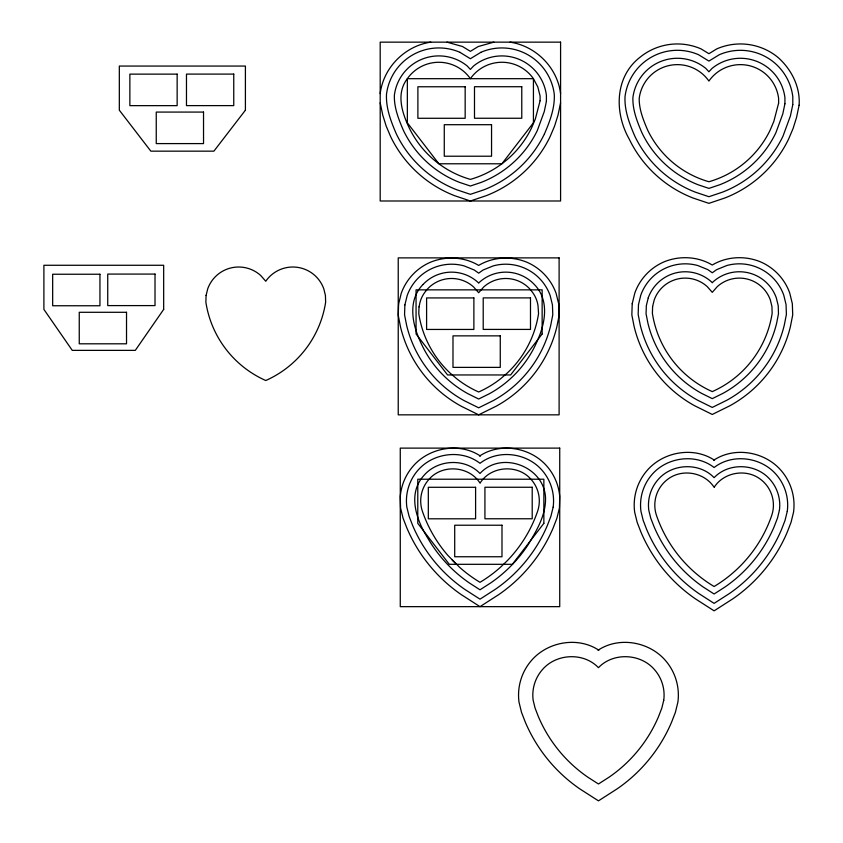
<?xml version="1.0" encoding="UTF-8"?>
<svg xmlns="http://www.w3.org/2000/svg" width="843" height="843" viewBox="0 0 843 843"><rect width="100%" height="100%" fill="white"/><g stroke="black" fill="none" stroke-linecap="round" stroke-linejoin="round"><path stroke-width="1.26" d="M560.584 102.878L558.003 115.164L554.589 126.071L550.142 136.587A118.357 118.357 0 0 1 486.158 195.692L470.383 200.992L454.619 195.692A118.357 118.357 0 0 1 390.625 136.587L386.178 126.071L382.775 115.164L380.193 102.878M648.256 297.8L646.339 305.64L646.065 313.775L647.909 323.143A109.021 109.021 0 0 0 701.566 393.344L712.272 398.644L722.988 393.344A109.021 109.021 0 0 0 776.645 323.143L778.479 313.775L778.215 305.64L776.298 297.8A39.221 39.221 0 0 0 713.052 281.889L712.272 282.784L711.492 281.889A39.221 39.221 0 0 0 648.256 297.811M380.193 93.552C383.449 67.545 404.893 45.944 430.784 42.15M544.462 133.858C549.847 121.403 554.936 108.094 554.283 94.321A52.793 52.793 0 0 0 480.784 52.34M423.017 284.491C407.833 299.823 411.89 323.027 419.993 340.783A109.021 109.021 0 0 0 467.96 393.723L478.666 399.024L489.383 393.723A109.021 109.021 0 0 0 537.339 340.783C545.442 323.027 549.499 299.823 534.325 284.491A39.221 39.221 0 0 0 479.446 282.268L478.666 283.164L477.886 282.268A39.221 39.221 0 0 0 423.017 284.491M479.583 456.042C500.278 442.217 530.099 447.296 546.464 465.663A52.951 52.951 0 0 1 559.731 496.58L559.446 507.971L556.938 518.15L553.208 527.823A153.774 153.774 0 0 1 498.698 594.642L480.004 606.654L461.3 594.642A153.774 153.774 0 0 1 406.8 527.823L403.059 518.15L400.562 507.971L400.267 496.58A52.951 52.951 0 0 1 413.544 465.663C429.898 447.296 459.73 442.217 480.415 456.042M713.694 460.246C734.379 446.421 764.211 451.5 780.565 469.867A52.951 52.951 0 0 1 793.548 512.165L791.04 522.344L787.309 532.017A153.774 153.774 0 0 1 732.799 598.846L714.105 610.848L695.412 598.846A153.774 153.774 0 0 1 640.901 532.017L637.171 522.344L634.663 512.165A52.951 52.951 0 0 1 647.645 469.867C664.01 451.5 693.831 446.421 714.516 460.246M598.035 650.238C618.73 636.423 648.552 641.491 664.906 659.869A52.951 52.951 0 0 1 677.888 702.166L675.391 712.346L671.65 722.019A153.774 153.774 0 0 1 617.15 788.848L598.456 800.85L579.752 788.848A153.774 153.774 0 0 1 525.252 722.019L521.511 712.346L519.014 702.166A52.951 52.951 0 0 1 531.996 659.869C548.35 641.491 578.172 636.423 598.867 650.238M480.795 52.361L470.383 58.725L459.983 52.361M493.819 42.15L478.244 46.534L470.383 51.339L462.522 46.534L446.959 42.15M509.994 42.15C535.885 45.944 557.328 67.545 560.584 93.552M452.217 560.089L456.474 564.315M544.462 133.858A112.045 112.045 0 0 1 483.882 189.812L470.383 194.343L456.895 189.812A112.045 112.045 0 0 1 396.315 133.858C390.931 121.403 385.831 108.094 386.494 94.321A52.793 52.793 0 0 1 459.993 52.34M545.516 497.749C546.053 515.284 536.359 531.048 527.592 545.537A139.58 139.58 0 0 1 490.658 582.956L480.004 589.794L469.351 582.956A139.58 139.58 0 0 1 427.738 538.055C416.168 519.594 407.148 493.408 424.187 475.167C438.128 459.193 465.304 457.981 479.994 473.481C501.216 450.194 544.272 466.453 545.516 497.749M206.092 295.408L205.871 302.173A102.709 102.709 0 0 0 265.756 380.52A102.709 102.709 0 0 0 325.64 302.173L325.409 295.408L323.807 288.843A32.877 32.877 0 0 0 265.756 281.256L260.719 275.503A32.877 32.877 0 0 0 207.705 288.843L206.092 295.408M398.602 304.081L398.233 315.293L400.488 326.831A123.215 123.215 0 0 0 461.142 406.178L478.666 414.84L496.2 406.178A123.215 123.215 0 0 0 556.844 326.831L559.109 315.293L558.73 304.081L556.117 293.396A53.467 53.467 0 0 0 526.77 262.184C511.311 255.851 493.039 256.778 478.666 265.419C464.303 256.778 446.021 255.851 430.562 262.184A53.467 53.467 0 0 0 401.215 293.396L398.602 304.081M404.882 304.945L404.556 314.787L406.632 325.366A116.914 116.914 0 0 0 464.166 400.646L478.666 407.812L493.166 400.646A116.914 116.914 0 0 0 550.711 325.366L552.776 314.787L552.45 304.945L550.152 295.524A47.134 47.134 0 0 0 524.283 268.011A47.039 47.039 0 0 0 493.239 265.893L483.071 270.023L478.666 273.153L474.272 270.023L464.103 265.893A47.039 47.039 0 0 0 433.06 268.021A47.134 47.134 0 0 0 407.18 295.524L404.882 304.945M419.013 306.884L418.781 313.638A102.709 102.709 0 0 0 450.204 373.164L456.706 378.739A102.709 102.709 0 0 0 478.666 391.984A102.709 102.709 0 0 0 500.626 378.739L507.128 373.164A102.709 102.709 0 0 0 538.551 313.638L538.013 305.619A29.737 29.737 0 0 0 530.479 289.855L529.71 288.833A32.877 32.877 0 0 0 483.703 286.978L478.666 292.732L473.629 286.978A32.877 32.877 0 0 0 427.633 288.833L426.853 289.855A29.737 29.737 0 0 0 419.319 305.619L419.013 306.884M632.208 303.701L631.839 314.913L634.105 326.452A123.215 123.215 0 0 0 694.748 405.799L712.272 414.461L729.806 405.799A123.215 123.215 0 0 0 790.449 326.452L792.715 314.913L792.336 303.701L789.733 293.016A53.467 53.467 0 0 0 760.375 261.804C744.927 255.471 726.645 256.398 712.272 265.029C697.909 256.398 679.627 255.471 664.168 261.804A53.467 53.467 0 0 0 634.821 293.016L632.208 303.701M638.488 304.565L638.162 314.407L640.237 324.987A116.914 116.914 0 0 0 697.772 400.267L712.272 407.432L726.771 400.267A116.914 116.914 0 0 0 784.317 324.987L786.393 314.407L786.055 304.565L783.758 295.145A47.134 47.134 0 0 0 757.889 267.631A47.039 47.039 0 0 0 726.845 265.513L716.676 269.644L712.272 272.774L707.878 269.644L697.709 265.513A47.039 47.039 0 0 0 666.665 267.642A47.134 47.134 0 0 0 640.785 295.145L638.488 304.565M652.619 306.504L652.387 313.259A102.709 102.709 0 0 0 712.272 391.605A102.709 102.709 0 0 0 772.156 313.259L771.935 306.504L770.323 299.929A32.877 32.877 0 0 0 717.309 286.599L712.272 292.352L707.235 286.599A32.877 32.877 0 0 0 654.221 299.929L652.619 306.504M540.1 100.749L535.337 119L531.659 127.704A97.841 97.841 0 0 1 470.383 179.38A97.841 97.841 0 0 1 409.118 127.704C401.963 112.509 395.862 93.541 407.348 78.684L533.429 78.684L537.823 86.966L540.1 96.06L540.1 100.749M546.401 101.402L544.262 111.582L537.349 130.433A104.153 104.153 0 0 1 481.037 182.457L470.383 186.029L459.73 182.457A104.153 104.153 0 0 1 403.428 130.433C398.665 119.348 393.976 107.546 394.376 95.291A44.837 44.837 0 0 1 467.275 66.039L470.383 69.421L473.513 66.049A44.837 44.837 0 0 1 546.401 95.291L546.401 101.402M778.616 103.109L773.853 121.36L770.186 130.064A97.841 97.841 0 0 1 708.91 181.74A97.841 97.841 0 0 1 647.635 130.064C643.367 120.064 639.057 109.464 639.205 98.42A38.472 38.472 0 0 1 708.91 81.044A38.472 38.472 0 0 1 778.616 98.42L778.616 103.109M784.917 103.763L782.789 113.942L775.866 132.794A104.153 104.153 0 0 1 719.564 184.817L708.91 188.389L698.257 184.817A104.153 104.153 0 0 1 641.945 132.794C637.192 121.708 632.503 109.906 632.903 97.651A44.837 44.837 0 0 1 705.791 68.399L708.91 71.781L712.04 68.409A44.837 44.837 0 0 1 784.928 97.651L784.917 103.763M792.799 104.585L790.418 115.934L782.978 136.218A112.045 112.045 0 0 1 722.409 192.172L708.91 196.704L695.412 192.172A112.045 112.045 0 0 1 634.842 136.218C629.458 123.763 624.357 110.454 625.021 96.682A52.793 52.793 0 0 1 698.52 54.7L708.91 61.086L719.311 54.721A52.793 52.793 0 0 1 792.799 96.682L792.799 104.585M799.101 105.238L796.53 117.525L793.115 128.431L788.669 138.947A118.357 118.357 0 0 1 724.685 198.052L708.91 203.353L693.136 198.052A118.357 118.357 0 0 1 629.152 138.947C614.378 112.793 614.547 77.092 639.932 57.324A59.158 59.158 0 0 1 701.049 48.894L708.91 53.699L716.771 48.894A59.158 59.158 0 0 1 777.889 57.324C791.419 69.263 800.45 86.934 799.101 105.238M553.156 507.128L550.911 516.253L547.392 525.368A147.462 147.462 0 0 1 495.126 589.447L480.004 599.162L464.883 589.447A147.462 147.462 0 0 1 412.606 525.368L409.087 516.253L406.842 507.128A46.618 46.618 0 0 1 418.276 469.888C433.45 452.744 461.722 449.087 480.004 463.313C498.287 449.087 526.548 452.744 541.733 469.888A46.618 46.618 0 0 1 553.156 507.128M663.747 700.27L661.829 708.078L658.583 716.487A139.58 139.58 0 0 1 609.11 777.151L598.456 783.99L587.792 777.151A139.58 139.58 0 0 1 538.319 716.487L535.073 708.078L533.155 700.27A38.683 38.683 0 0 1 542.639 669.363C556.57 653.388 583.756 652.187 598.446 667.677C613.156 652.187 640.322 653.378 654.263 669.363A38.683 38.683 0 0 1 663.747 700.27M779.406 510.278L777.488 518.087L774.243 526.496A139.58 139.58 0 0 1 724.759 587.16L714.105 593.999L703.452 587.16A139.58 139.58 0 0 1 653.978 526.496L650.722 518.087L648.804 510.278A38.683 38.683 0 0 1 658.288 479.372C672.229 463.387 699.405 462.185 714.105 477.686C728.805 462.196 755.981 463.387 769.922 479.372A38.683 38.683 0 0 1 779.406 510.278M787.267 511.332L785.023 520.447L781.503 529.562A147.462 147.462 0 0 1 729.227 593.651L714.105 603.367L698.984 593.651A147.462 147.462 0 0 1 646.707 529.562L643.198 520.447L640.954 511.332A46.618 46.618 0 0 1 652.377 474.093C667.561 456.948 695.823 453.292 714.105 467.517C732.388 453.292 760.66 456.948 775.834 474.093A46.618 46.618 0 0 1 787.267 511.332M163.668 309.402L135.302 350.372L72.266 350.372L43.899 309.402L43.899 265.271L163.668 265.271L163.668 309.402M245.408 110.191L213.89 151.16L150.844 151.16L119.327 110.191L119.327 66.06L245.408 66.06L245.408 110.191M533.429 122.815L501.912 163.784L438.866 163.784L407.348 122.815L407.348 78.684A38.472 38.472 0 0 1 470.383 78.684A38.472 38.472 0 0 1 533.429 78.684L533.429 122.815M542.144 333.976L510.626 374.956L447.58 374.956L416.063 333.976L416.063 289.855L542.144 289.855L542.144 333.976M543.861 523.334L512.344 564.315L449.298 564.315L417.78 523.334L417.78 479.214L543.861 479.214L543.861 523.334M480.289 482.723L480.004 483.05C469.014 465.842 442.227 463.924 428.918 479.393A32.35 32.35 0 0 0 422.649 511.986A133.278 133.278 0 0 0 447.865 555.4L459.688 567.371A133.278 133.278 0 0 0 480.004 582.302A133.278 133.278 0 0 0 500.32 567.371L506.411 561.564A133.278 133.278 0 0 0 537.36 511.986A32.35 32.35 0 0 0 531.09 479.393C517.908 464.071 491.321 465.726 480.289 482.723M714.39 486.927L714.105 487.254C704.369 472.354 682.535 468.392 668.183 478.929A32.35 32.35 0 0 0 656.75 516.19A133.278 133.278 0 0 0 714.105 586.507A133.278 133.278 0 0 0 771.461 516.19A32.35 32.35 0 0 0 760.028 478.929C745.834 468.508 724.148 472.217 714.39 486.927M560.584 42.15L380.193 42.15L380.193 200.992L560.584 200.992L560.584 42.15M177.146 74.131L129.864 74.131L129.864 105.649L177.146 105.649L177.146 74.131M233.753 74.1L186.472 74.1L186.472 105.617L233.753 105.617L233.753 74.1M465.167 86.766L417.886 86.766L417.886 118.283L465.167 118.283L465.167 86.766M521.775 86.724L474.493 86.724L474.493 118.252L521.775 118.252L521.775 86.724M203.532 112.077L156.25 112.077L156.25 143.595L203.532 143.595L203.532 112.077M491.553 124.701L444.272 124.701L444.272 156.218L491.553 156.218L491.553 124.701M559.109 257.884L398.233 257.884L398.233 414.84L559.109 414.84L559.109 257.884M155.017 274.08L107.735 274.08L107.735 305.598L155.017 305.598L155.017 274.08M99.948 274.238L52.666 274.238L52.666 305.756L99.948 305.756L99.948 274.238M530.489 297.895L483.208 297.895L483.208 329.413L530.489 329.413L530.489 297.895M473.882 297.927L426.6 297.927L426.6 329.444L473.882 329.444L473.882 297.927M126.524 312.289L79.253 312.289L79.253 343.807L126.524 343.807L126.524 312.289M500.268 335.862L452.986 335.862L452.986 367.379L500.268 367.379L500.268 335.862M559.731 448.118L400.267 448.118L400.267 606.654L559.731 606.654L559.731 448.118M475.6 487.286L428.318 487.286L428.318 518.803L475.6 518.803L475.6 487.286M532.207 487.254L484.925 487.254L484.925 518.772L532.207 518.772L532.207 487.254M501.985 525.221L454.704 525.221L454.704 556.749L501.985 556.749L501.985 525.221"/></g></svg>
